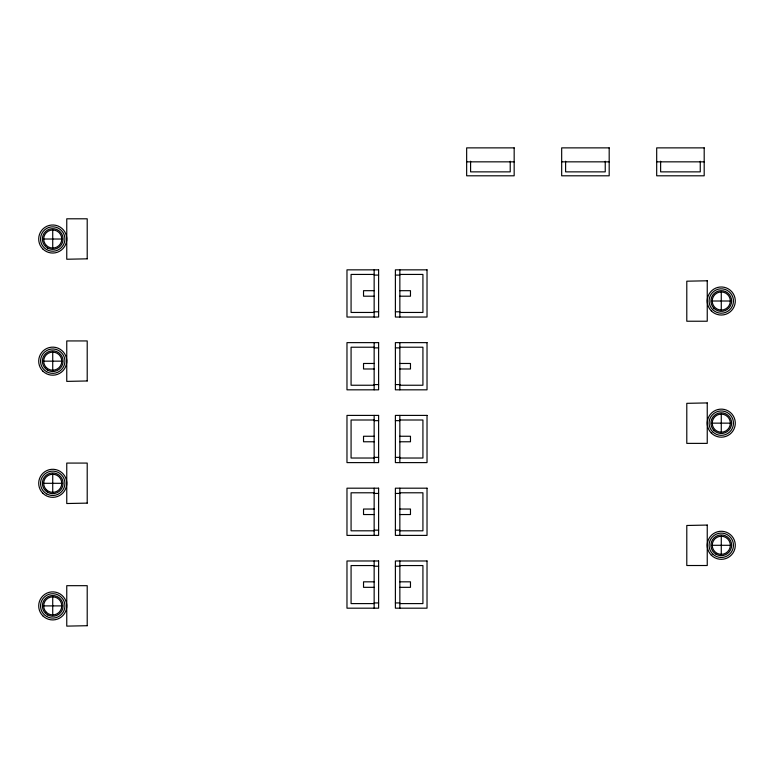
<?xml version="1.0" encoding="UTF-8"?>
<svg xmlns="http://www.w3.org/2000/svg" width="774" height="774" viewBox="0 0 774 774"><rect width="100%" height="100%" fill="white"/><g stroke="black" fill="none" stroke-linecap="round" stroke-linejoin="round"><path stroke-width="1.16" d="M466.654 161.843L514.168 161.843M561.672 161.843L609.186 161.843M656.691 161.843L704.195 161.843M43.683 239.021L61.775 239.021M374.152 274.431L351.077 274.431L351.077 312.454L374.152 312.454M399.848 274.431L422.923 274.431L422.923 312.454L399.848 312.454M374.152 275.089L378.612 275.089M395.388 275.089L399.848 275.089M374.152 290.685L363.528 290.685L363.528 296.2L374.152 296.2M399.848 290.685L410.472 290.685L410.472 296.2L399.848 296.2M712.225 301.009L730.317 301.009A9.046 9.046 0 0 0 716.743 293.172A9.046 9.046 0 0 0 716.743 308.845A9.046 9.046 0 0 0 730.317 301.009M374.152 311.796L378.612 311.796M395.388 311.796L399.848 311.796M374.152 347.216L351.077 347.216L351.077 385.239L374.152 385.239M399.848 347.216L422.923 347.216L422.923 385.239L399.848 385.239M374.152 347.874L378.612 347.874M395.388 347.874L399.848 347.874M43.683 361.158L61.775 361.158M374.152 363.47L363.528 363.47L363.528 368.985L374.152 368.985M399.848 363.47L410.472 363.47L410.472 368.985L399.848 368.985M374.152 384.581L378.612 384.581M395.388 384.581L399.848 384.581M374.152 420.001L351.077 420.001L351.077 458.024L374.152 458.024M399.848 420.001L422.923 420.001L422.923 458.024L399.848 458.024M374.152 420.65L378.612 420.65M395.388 420.65L399.848 420.65M712.225 423.146L730.317 423.146A9.046 9.046 0 0 0 716.743 415.319A9.046 9.046 0 0 0 716.743 430.983A9.046 9.046 0 0 0 730.317 423.146M374.152 436.255L363.528 436.255L363.528 441.77L374.152 441.77M399.848 436.255L410.472 436.255L410.472 441.77L399.848 441.77M374.152 457.366L378.612 457.366M395.388 457.366L399.848 457.366M43.683 483.305L61.775 483.305M374.152 492.786L351.077 492.786L351.077 530.809L374.152 530.809M399.848 492.786L422.923 492.786L422.923 530.809L399.848 530.809M374.152 493.435L378.612 493.435M395.388 493.435L399.848 493.435M374.152 509.04L363.528 509.04L363.528 514.546L374.152 514.546M399.848 509.04L410.472 509.04L410.472 514.546L399.848 514.546M374.152 530.151L378.612 530.151M395.388 530.151L399.848 530.151M712.225 545.293L730.317 545.293A9.046 9.046 0 0 0 716.743 537.456A9.046 9.046 0 0 0 716.743 553.12A9.046 9.046 0 0 0 730.317 545.293M374.152 565.562L351.077 565.562L351.077 603.594L374.152 603.594M399.848 565.562L422.923 565.562L422.923 603.594L399.848 603.594M374.152 566.22L378.612 566.22M395.388 566.22L399.848 566.22M374.152 581.825L363.528 581.825L363.528 587.331L374.152 587.331M399.848 581.825L410.472 581.825L410.472 587.331L399.848 587.331M374.152 602.936L378.612 602.936M395.388 602.936L399.848 602.936M43.683 605.897L61.775 605.897M721.271 291.962L721.271 310.055M721.271 414.1L721.271 432.192M721.271 536.237L721.271 554.339M700.257 161.244L700.257 171.867L660.628 171.867L660.628 161.244M605.239 161.244L605.239 171.867L565.61 171.867L565.61 161.244M510.221 161.244L510.221 171.867L470.592 171.867L470.592 161.244M399.848 269.845L399.848 317.04M399.848 342.63L399.848 389.825M399.848 415.406L399.848 462.61M399.848 488.191L399.848 535.395M399.848 560.976L399.848 608.18M374.152 269.845L374.152 317.04M374.152 342.63L374.152 389.825M374.152 415.406L374.152 462.61M374.152 488.191L374.152 535.395M374.152 560.976L374.152 608.18M52.729 229.975L52.729 248.067M52.729 352.112L52.729 370.204M52.729 474.249L52.729 492.351M52.729 596.851L52.729 614.943M87.21 258.835L66.758 259.242L66.758 218.8L87.21 218.8L87.21 258.835M707.243 280.788L686.79 281.194L686.79 321.229L707.243 321.229L707.243 280.788M87.21 380.972L66.758 381.389L66.758 340.937L87.21 340.937L87.21 380.972M707.243 402.925L686.79 403.331L686.79 443.376L707.243 443.376L707.243 402.925M87.21 503.119L66.758 503.526L66.758 463.075L87.21 463.075L87.21 503.119M707.243 525.062L686.79 525.478L686.79 565.513L707.243 565.513L707.243 525.062M87.21 625.711L66.758 626.127L66.758 585.676L87.21 585.676L87.21 625.711M514.168 147.873L466.654 147.873L466.654 175.804L514.168 175.804L514.168 147.873M609.186 147.873L561.672 147.873L561.672 175.804L609.186 175.804L609.186 147.873M704.195 147.873L656.691 147.873L656.691 175.804L704.195 175.804L704.195 147.873M378.612 269.845L346.975 269.845L346.975 317.04L378.612 317.04L378.612 269.845M427.025 269.845L395.388 269.845L395.388 317.04L427.025 317.04L427.025 269.845M378.612 342.63L346.975 342.63L346.975 389.825L378.612 389.825L378.612 342.63M427.025 342.63L395.388 342.63L395.388 389.825L427.025 389.825L427.025 342.63M378.612 415.406L346.975 415.406L346.975 462.61L378.612 462.61L378.612 415.406M427.025 415.406L395.388 415.406L395.388 462.61L427.025 462.61L427.025 415.406M378.612 488.191L346.975 488.191L346.975 535.395L378.612 535.395L378.612 488.191M427.025 488.191L395.388 488.191L395.388 535.395L427.025 535.395L427.025 488.191M378.612 560.976L346.975 560.976L346.975 608.18L378.612 608.18L378.612 560.976M427.025 560.976L395.388 560.976L395.388 608.18L427.025 608.18L427.025 560.976M47.553 247.99A10.362 10.362 0 0 0 63.091 239.021A10.362 10.362 0 0 0 47.553 230.052A10.362 10.362 0 0 0 47.553 247.99M46.634 249.586A12.191 12.191 0 0 0 64.919 239.021A12.191 12.191 0 0 0 46.634 228.465A12.191 12.191 0 0 0 46.634 249.586M42.812 248.938A14.029 14.029 0 0 0 66.283 242.649A14.029 14.029 0 0 0 49.101 225.466A14.029 14.029 0 0 0 42.812 248.938M46.334 245.416A9.046 9.046 0 0 0 61.465 241.362A9.046 9.046 0 0 0 50.387 230.284A9.046 9.046 0 0 0 46.334 245.416M46.634 371.723A12.191 12.191 0 0 0 64.919 361.158A12.191 12.191 0 0 0 46.634 350.603A12.191 12.191 0 0 0 46.634 371.723M42.812 371.085A14.029 14.029 0 0 0 66.283 364.796A14.029 14.029 0 0 0 49.101 347.613A14.029 14.029 0 0 0 42.812 371.085M46.334 367.563A9.046 9.046 0 0 0 61.465 363.499A9.046 9.046 0 0 0 50.387 352.422A9.046 9.046 0 0 0 46.334 367.563M47.553 370.136A10.362 10.362 0 0 0 63.091 361.158A10.362 10.362 0 0 0 47.553 352.189A10.362 10.362 0 0 0 47.553 370.136M46.634 493.86A12.191 12.191 0 0 0 64.919 483.305A12.191 12.191 0 0 0 46.634 472.74A12.191 12.191 0 0 0 46.634 493.86M47.553 492.274A10.362 10.362 0 0 0 63.091 483.305A10.362 10.362 0 0 0 47.553 474.327A10.362 10.362 0 0 0 47.553 492.274M46.334 489.7A9.046 9.046 0 0 0 61.465 485.646A9.046 9.046 0 0 0 50.387 474.559A9.046 9.046 0 0 0 46.334 489.7M42.812 493.222A14.029 14.029 0 0 0 66.283 486.933A14.029 14.029 0 0 0 49.101 469.75A14.029 14.029 0 0 0 42.812 493.222M46.334 612.292A9.046 9.046 0 0 0 61.465 608.238A9.046 9.046 0 0 0 50.387 597.16A9.046 9.046 0 0 0 46.334 612.292M47.553 614.866A10.362 10.362 0 0 0 63.091 605.897A10.362 10.362 0 0 0 47.553 596.928A10.362 10.362 0 0 0 47.553 614.866M42.812 615.823A14.029 14.029 0 0 0 66.283 609.535A14.029 14.029 0 0 0 49.101 592.352A14.029 14.029 0 0 0 42.812 615.823M46.634 616.462A12.191 12.191 0 0 0 64.919 605.897A12.191 12.191 0 0 0 46.634 595.341A12.191 12.191 0 0 0 46.634 616.462M711.354 433.072A14.029 14.029 0 0 0 734.826 426.784A14.029 14.029 0 0 0 717.643 409.601A14.029 14.029 0 0 0 711.354 433.072M712.651 431.776A12.191 12.191 0 0 0 733.046 426.31A12.191 12.191 0 0 0 718.117 411.371A12.191 12.191 0 0 0 712.651 431.776M711.354 555.21A14.029 14.029 0 0 0 734.826 548.921A14.029 14.029 0 0 0 717.643 531.738A14.029 14.029 0 0 0 711.354 555.21M713.947 430.47A10.362 10.362 0 0 0 731.275 425.826A10.362 10.362 0 0 0 718.591 413.142A10.362 10.362 0 0 0 713.947 430.47M712.651 553.913A12.191 12.191 0 0 0 733.046 548.447A12.191 12.191 0 0 0 718.117 533.509A12.191 12.191 0 0 0 712.651 553.913M716.095 554.261A10.362 10.362 0 0 0 731.633 545.293A10.362 10.362 0 0 0 716.095 536.314A10.362 10.362 0 0 0 716.095 554.261M712.651 309.629A12.191 12.191 0 0 0 733.046 304.163A12.191 12.191 0 0 0 718.117 289.234A12.191 12.191 0 0 0 712.651 309.629M713.947 308.333A10.362 10.362 0 0 0 731.275 303.689A10.362 10.362 0 0 0 718.591 291.005A10.362 10.362 0 0 0 713.947 308.333M711.354 310.925A14.029 14.029 0 0 0 734.826 304.637A14.029 14.029 0 0 0 717.643 287.454A14.029 14.029 0 0 0 711.354 310.925"/></g></svg>
